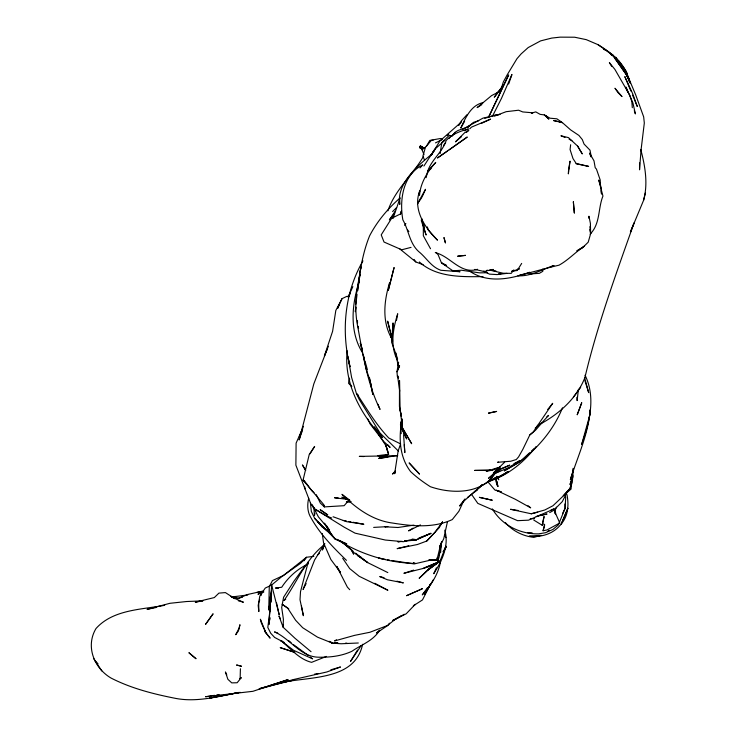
<?xml version="1.0" encoding="UTF-8"?>
<svg xmlns="http://www.w3.org/2000/svg" width="737" height="737" viewBox="0 0 737 737"><rect width="100%" height="100%" fill="white"/><g stroke="black" fill="none" stroke-linecap="round" stroke-linejoin="round"><path stroke-width="1.11" d="M401.601 418.423L401.582 423.268L402.135 421.242M639.55 162.914L639.541 169.823L641.043 150.099L644.313 123.033L643.677 116.888L635.727 94.953L628.449 77.606L620.37 64.018L612.604 54.842L597.974 44.644L586.293 39.651L574.639 37.218L560.148 37.145L551.709 38.084L540.617 40.885L528.208 47.555L521.114 53.921L516.987 58.674L507.259 74.723L503.316 82L501.114 88.901L499.06 91.388M393.005 330.922L393.033 322.926L391.577 342.097L395.308 352.443M401.693 418.515L402.522 428.059L411.605 443.646L402.522 428.059L400.108 409.606L399.509 380.421L399.436 406.419L401.379 416.35M271.29 602.101L271.575 590.779L269.705 599.421L269.871 611.176L267.817 627.463L270.682 633.203L274.634 637.441L282.05 641.347L280.677 640.462C290.571 648.33 298.752 659.164 311.594 662.351L326.427 656.418M573.073 468.363L572.852 477.079L570.005 484.513L572.806 475.577L572.317 482.284L570.042 488.419L563.556 495.706L552.98 505.739L544.827 509.976L531.248 513.781L510.548 509.295L518.019 510.474M240.151 677.791L240.409 668.717M542.874 269.023L542.81 271.299L539.337 273.353L529.166 273.989M588.891 218.281L588.946 216.217L590.392 223.302L590.632 233.74L588.209 242.178L582.423 247.862L576.997 250.912M419.519 195.452C420.357 183.108 427.552 171.389 435.751 162.416L427.736 171.067L426.106 177.691M590.18 409.597C588.439 434.084 577.661 456.507 570.364 479.63L573.506 469.543M537.264 425.636C557.577 415.346 576.509 399.132 584.911 377.537C597.403 324.888 616.021 273.915 634.06 222.97L630.384 232.054L643.567 200.363C648.219 183.66 645.078 165.889 640.748 149.445M590.097 410.518L589.904 414.811L581.65 444.402C589.545 422.568 595.957 397.197 585.049 375.207M313.842 556.334L306.491 557.264L300.576 563.298L281.423 576.887L271.649 585.012L268.941 624.525L269.355 622.304M401.048 425.35C398.901 441.408 400.394 458.23 410.573 471.56C416.617 477.327 423.342 482.201 430.353 486.706C453.08 494.527 484.227 494.214 497.033 470.289M568.503 171.002L568.356 173.868L570.033 161.136L568.559 170.044M571.368 483.527L571.083 489.064L563.243 495.715L570.042 488.419L571.193 483.426M496.895 481.722L496.72 485.01L495.909 478.479M362.622 644.285C354.184 684.415 300.742 675 271.078 685.18M355.63 307.43L355.345 311.696L355.897 307.2M355.851 304.224L357.03 294.496M420.772 147.888L420.21 148.073L421.343 148.607L419.915 147.962L420.385 145.714L420.505 147.741C420.265 145.106 419.712 148.174 421.315 148.165L424.097 148.257L425.35 147.207M269.871 611.176L270.083 608.955M283.34 625.114L283.128 627.251L295.067 638.343L311.042 651.701M439.657 551.442L441.62 541.566L440.542 552.63L440.358 548.079M358.956 282.197L359.186 279.949M358.818 282.345L360.006 271.004L361.517 267.061M347.191 350.766C343.617 383.314 360.835 414.553 382.503 437.649L374.313 426.723M542.211 525.288L544.044 516.674L542.211 525.288L533.754 520.046M440.146 153.646L441.776 142.656L449.146 135.442L451.947 135.94M578.416 389.21L577.135 400.624L576.896 397.307M570.641 144.747L570.088 149.574L572.99 158.575L576.251 163.55L588.623 166.396L576.039 163.715M307.928 564.256L308.186 562.064L300.512 591.664L300.014 599.752L303.377 615.708L301.442 606.054M437.17 557.752L436.903 559.991L428.906 560.203M389.072 286.831L389.643 282.529C383.885 301.286 381.646 322.76 392.674 340.098M349.347 381.388L349.633 379.306M392.987 218.474L399.998 198.281M421.592 218.732L421.315 220.685L426.115 235.011L423.701 227.742M440.606 560.995C438.515 574.031 431.053 585.325 422.273 594.897L427.478 587.702M269.401 605.731L268.756 610.043L269.272 586.652L272.441 580.599L283.505 575.431L306.491 557.264L303.976 560.811M359.278 279.756L357.546 290.885C359.702 272.211 362.493 253.353 369.606 235.831C377.215 221.22 387.809 208.654 400.182 197.857M359.619 277.527L359.969 275.306M441.62 541.566L439.003 557.356L437.474 562.423L423.102 568.467L403.894 573.312L413.65 570.116M396.515 320.263L397.704 313.75C392.987 328.895 389.855 345.8 397.547 360.513M269.76 620.084L270.175 617.855M308.665 498.276C307.108 504.992 307.329 512.307 311.226 518.212C320.199 534.343 333.345 547.563 346.464 560.35M418.985 194.623L419.712 190.855C412.656 209.538 424.659 227.549 437.483 240.17L428.344 230.137L427.322 226.913M349.531 378.164L348.546 383.268L351.77 386.529L350.748 384.889M438.349 558.029L437.474 562.423L423.102 568.467L434.793 564.791L440.026 561.078L445.996 546.145L444.678 548.835M438.791 555.836L439.224 553.644M400.67 214.227L401.269 211.298M360.08 274.182C355.934 291.189 354.239 308.812 357.629 326.104C362.88 354.294 367.256 383.47 380.025 409.404L377.989 404.263M572.621 472.961L573.579 468.502M238.852 629.638L239.93 624.727L239.138 628.053L235.72 634.704L238.641 630.623M447.423 521.86L443.72 538.765L439.611 546.928M314.957 513.339L314.469 515.513L313.907 507.609M401.278 211.197L400.679 213.822L391.623 218.336L381.213 234.873L384.032 242.04L401.748 249.788L411.053 247.374M556.453 507.167L554.648 511.386L559.798 522.984L547.011 529.949L543.095 530.76L544.643 524.366M643.567 200.363L645.345 193.094M430.546 169.399L431.136 167.317L427.736 171.067C431.689 159.432 442.43 152.218 446.189 140.463C451.984 134.134 460.293 131.085 468.41 128.984L464.301 130.725M543.095 530.76L544.625 525.38L543.593 523.961M420.403 146.635L420.661 145.806L421.269 146.516L420.495 146.525M259.7 599.844L258.705 603.069L258.834 611.535L258.199 605.528L259.802 596.122L265.265 588.052L270.35 585.685M261.027 595.533L261.699 593.386M302.612 429.478L299.139 439.98L313.815 383.903L328.37 346.215M508.659 84.046L511.939 74.483L501.482 98.353L492.288 116.557M400.403 444.457L398.146 450.933L394.636 473.688L395.52 471.947M423.278 156.76C412.554 175.139 394.774 190.008 387.911 210.846M562.469 407.847C553.773 429.57 538.074 447.958 519.53 462.025L504.348 470.796L519.53 462.025L529.673 452.711M324.814 543.584L322.391 550.014L324.391 544.79M402.07 420.274L400.477 424.494L401.241 433.66M303.46 426.308L299.36 436.783L301.848 431.771M402.015 419.252L400.79 422.319L401.075 427.478L406.686 438.976L401.499 427.607M327.016 349.568L324.409 355.907L332.599 331.309L335.823 310.452L342.023 298.66L346.666 296.449L349.485 296.191M422.605 147.207L423.683 148.146L421.472 146.608L423.793 147.879M358.735 283.469C351.475 305.68 349.651 332.765 362.816 353.244M302.437 428.879L296.108 443.13L295.878 465.176L310.645 503.472L315.924 511.183L312.442 505.361M422.347 196.383L425.525 189.28L417.492 203.725L421.896 197.396M436.405 567.794L433.715 573.718C442.043 560.866 449.303 545.749 444.798 530.152M342.023 298.66L337.555 308.462L339.573 304.077M439.823 546.237L440.662 544.422L436.903 559.991L428.888 560.166M348.067 297.048L352.857 286.665M463.942 500.322L458.875 511.285L452.288 519.576C433.476 528.272 412.536 526.246 392.71 523.067C372.618 520.534 355.953 508.217 341.977 494.324L350.001 500.405L341.839 497.208L347.145 499.06M488.493 117.358L508.65 74.934L488.484 117.441M562.626 513.449L565.113 508.272L565.694 497.549L565.122 494.37M304.344 567.637L305.311 565.638L294.081 581.023L283.588 597.256L281.691 607.518L283.395 619.237L283.128 627.251L278.954 615.975L280.502 618.776M499.778 467.175L498.424 469.884L488.511 478.359L495.181 472.491L489.856 479.944L495.319 471.652M567.379 491.653L562.313 501.593L553.533 510.465L549.701 512.602M430.758 583.686L422.494 599.9L413.337 605.832L415.3 604.312L406.142 613.838L392.637 620.517L401.352 615.773M306.141 583.575L303.045 589.453L314.579 560.037L324.418 544.072M362.954 260.88C344.538 292.736 341.056 331.364 350.001 366.74L347.984 356.8L351.604 377.445L356.459 393.632L359.205 399.38L380.071 433.061L398.385 451.035M464.605 121.292L460.809 128.063C465.517 117.809 471.081 104.93 483.343 102.572M430.73 583.63L424.715 594.197L433.393 579.669M426.695 145.889L429.828 140.417L440.339 138.528L442.513 139.127M442.504 522.036L439.068 527.876L426.778 541.032L417.446 544.505L397.123 548.65L405.663 546.513M441.343 523.758L442.495 521.851M443.453 551.543L446.097 547.195L443.038 551.672M357.482 650.098L350.563 661.347L361.167 645.594M389.422 623.216L388.215 625.16L376.598 632.991L379.702 630.181C373.189 640.923 361.591 644.525 351.899 651.287C341.535 656.096 330.25 657.395 318.946 657.22C300.632 657.183 290.175 638.583 274.505 631.904L277.748 633.074M310.065 453.789L314.635 446.438L309.236 454.48L303.045 480.165L323.165 503.915L324.363 506.899L344.124 505.693L349.402 499.714M521.676 263.413L517.217 270.525L511.662 271.124M404.687 225.421L405.866 223.578M423.904 166.046L434.821 149.196L444.89 140.343M431.836 154.088L434.885 149.519L431.062 155.36L439.98 140.878L461.371 122.038M395.115 211.316L389.385 219.884L394.221 213.841M348.408 296.329L350.342 293.602M440.901 524.118L434.885 532.4L426.778 541.032M463.813 500.543L465.001 498.912M573.368 397.05L580.664 387.303M513.846 269.889L511.211 273.372L503.122 273.224L490.188 270.221M463.591 500.727L459.566 505.987L464.632 500.451L482.606 484.504M319.379 552.98L318.006 554.703L319.416 553.082M443.692 145.171L445.673 142.702M448.98 138.574L450.961 136.105M547.683 409.505L552.704 403.305L533.118 432.149L529.765 435.06L522.837 449.349L518.581 456.903L516.305 459.51L510.769 461.242L497.622 462.274L498.599 462.09M497.687 93.046L494.26 97.192L503.739 84.525L501.114 88.901L496.904 93.249L498.783 92.088M424.484 148.036L422.605 148.063L424.097 148.257M429.763 568.034L419.141 578.287L430.03 568.19L434.793 564.791L429.57 565.933M536.029 446.622C523.657 462.633 507.351 475.798 487.811 481.795M497.097 468.824L493.366 473.2L504.679 462.154M542.137 422.587L535.642 430.076L529.71 434.968M451.514 136.354L455.144 132.218L457.917 130.541L465.462 127.75L483.021 118.113L500.036 114.392L495.54 114.908L484.799 118.344M460.736 122.978L458.506 125.483L461.574 120.638L466.991 114.696M423.95 148.036L422.2 149.989L421.923 148.616L420.809 148.34L421.315 148.165M419.989 167.907L422.716 164.885C402.724 174.862 399.362 200.142 402.844 219.81C409.136 230.856 409.477 244.5 420.191 252.837C427.055 258.862 431.725 267.098 440.846 270.267L460.045 271.76L455.917 270.884M395.391 470.897L392.471 474.057L394.332 472.749M323.736 545.159C305.45 559.844 297.103 581.861 284.021 600.48L285.726 599.209M469.819 128.809L471.404 127.151L490.584 119.118L481.243 123.484M590.088 234.145C600.443 223.873 597.919 208.46 602.94 196.079L598.776 180.049L601.051 187.262L601.521 194.061L601.097 190.653M392.609 211.556L396.617 207.548M467.396 497.567L477.226 489.773L474.37 492.049L482.56 484.513M531.359 451.164L533.901 448.833M474.37 492.049L482.486 484.697M451.431 136.308L455.484 132.706M461.325 136.815L455.503 141.836L464.725 132.66L468.815 130.357L466.318 132.503M447.083 135.562L448.759 134.134M535.219 428.133L542.22 422.375L548.632 415.392L546.882 416.718M432.582 153.517C418.045 165.41 396.193 183.596 399.786 204.416L399.703 199.635M547.545 531.57L549.295 530.345M447.359 151.103L437.465 157.976L467.267 137.027L449.155 149.86M481.869 104.617L477.097 107.62L491.597 95.598L499.649 91.452M577.08 250.681L584.469 246.14C575.569 251.962 568.457 259.977 559.014 265.191C545.822 268.185 532.833 272.211 519.613 275.076M413.089 528.134L408.593 530.87L420.44 524.901M336.505 639.808L334.589 640.941L354.571 635.368L369.91 632.263L387.284 625.584L394.663 619.78L404.272 614.243M487.341 270.12L485.969 270.921L493.394 269.493L490.169 269.622M239.553 678.694L241.349 677.653L237.139 682.748L231.74 682.877L227.871 679.284L225.411 671.969L226.784 674.954M479.29 487.166L497.604 476.563L488.742 481.197M499.981 470.786L493.007 474.342L508.908 467.461L519.907 460.616L513.929 463.665M435.484 142.886L442.605 139.367M462.643 129.362L469.635 125.963L467.884 127.179L473.403 122.388L478.709 120.73M517.853 275.822C530.741 276.495 541.667 269.668 553.367 265.661M422.863 148.165L421.923 148.616L422.78 148.588M263.081 591.774L257.941 594.215L263.846 591.922M418.809 538.065L430.942 533.33L415.751 540.037L404.585 541.151M415.751 540.037L430.942 533.33M550.382 267.089L554.031 265.495M496.351 470.832L509.764 465.158L496.287 470.943M306.26 564.92C296.458 569.765 287.697 578.001 281.709 587.269L275.435 588.034L278.494 588.255M512.04 271.492L519.401 268.848L517.31 269.291M386.013 455.171L388.602 454.324L385.985 445.821L378.127 433.503M551.165 509.847L554.233 508.862L528.484 520.175L517.586 520.672L477.825 503.389L471.671 494.555M506.282 472.325L508.429 471.662L501.372 475.964L497.438 477.594L496.443 476.36L497.051 476.388M494.555 116.087L506.135 111.692L518.59 110.218L522.745 111.941L532.915 112.816L531.386 113.157M490.51 469.93L486.245 471.201L492.473 470.206L500.119 467.055L492.648 469.285M531.248 513.781L537.734 512.206M330.821 669.813L340.485 666.985L326.85 671.969L293.823 679.477L258.871 689.123L288.093 679.588L252.92 691.315L205.549 696.732L214.568 695.332M242.482 597.136L238.208 598.352L233.721 597.818M531.653 113.037L535.79 111.895L540.138 114.355L544.302 114.917L550.023 118.196L556.896 118.823L562.423 122.655L570.613 129.878L578.923 135.442L582.313 139.579L584.072 144.084L589.996 150.164L591.231 156.576M406.732 546.246L408.749 545.693M541.28 535.329L533.828 537.347C523.03 536.214 512.353 530.833 505.398 522.588M529.599 272.257C510.511 279.259 487.175 283.616 469.377 270.94M263.247 591.01L247.973 594.4L238.208 598.352L230.865 596.297L234.504 598.674M536.177 516.462L547.02 514.039L538.332 515.66M282.566 682.453L292.488 680.371L260.207 688.257M240.161 692.338C219.165 696.216 197.673 702.425 176.254 698.51C153.886 694.134 131.518 688.533 111.13 678.104C94.06 668.164 85.289 646.395 96.003 628.523C113.037 609.527 141.209 609.637 164.683 605.326M238.981 692.458L209.621 698.077L238.862 692.467M382.991 455.844L385.147 455.457M256.752 592.401L260.99 591.71M314.588 674.125L317.933 673.581M216.825 694.973L219.073 694.623M397.602 455.512L378.689 458.396L387.846 457.143L379.491 457.345L385.221 457.272M413.954 525.131L397.998 527.499L384.898 526.789L387.883 526.577M401.241 541.336L397.888 541.824L402.356 541.373M404.595 540.857L406.833 540.534M474.812 269.383L484.835 271.677L489.432 274.136L497.06 274.579L506.78 273.381M231.418 597.007L247.743 594.962M433.163 140.223L431.357 140.389L425.442 147.28L422.955 156.014L424.429 159.975M477.558 269.281C460.588 274.781 450.445 256.246 435.291 252.634M334.847 642.913L337.795 642.673L332.884 643.337L329.08 641.273M540.193 535.403L529.249 536.177C541.336 537.66 553.773 533.818 561.308 523.887C568.384 515.568 568.89 504.9 566.993 494.647M156.428 607.426L147.068 609.37L169.925 603.299L186.572 601.521L202.878 600.876L195.314 602.175L214.32 597.569L218.917 593.119L225.411 592.594L233.749 597.993L243.422 602.23L238.272 600.747M373.659 527.397L385.617 526.734M482.975 276.615C461.454 276.872 436.304 277.434 419.353 261.948M429.256 559.834L432.518 559.678L414.148 563.934L391.762 560.488M358.311 642.996L341.157 643.76L331.908 643.143M346.353 502.072L350.821 501.897M487.572 272.718L479.603 272.865L461.491 270.23L452.905 270.829L441.445 262.842L438.165 254.864L436.101 252.459M346.574 501.565L350.959 501.556M397.676 455.687L359.306 456.396L363.894 456.553M530.225 518.636L534.574 518.673M527.6 532.704L532.114 532.814M338.191 497.945L334.534 497.779L348.205 499.428M381.093 455.807L377.722 455.659L388.602 454.324L385.985 445.821M381.84 558.572L378.523 558.158L385.147 559.319M412.195 539.042L416.534 539.696L410.398 539.797L403.48 541.713L385.276 540.028L355.041 533.146L344.308 527.25L315.031 509.156L327.569 516.444L331.761 518.028M490.289 270.083L495.955 270.986M387.349 559.705L389.56 560.102M343.267 520.451L346.519 521.05M348.684 521.455L350.849 521.851M353.014 522.247L363.848 524.247L346.639 521.676L333.069 516.748M498.599 273.713L500.736 274.155M384.041 577.697L379.758 576.546L387.386 579.752L403.342 582.884L396.911 581.161M345.782 642.986L347.56 643.548M294.828 652.319L280.198 647.63L294.183 652.236M399.804 248.922L415.834 261.948L423.149 264.74M483.831 271.041L485.959 271.898M603.483 49.324L606.606 50.613L612.502 55.505M564.993 137.441L560.921 135.765L568.522 137.644L577.642 146.138L582.175 153.784L577.642 146.138M569.075 139.118L571.921 140.73M360.89 557.043L357.887 555.735L367.699 562.626L387.828 572.585M413.448 562.589L415.336 563.455C387.321 562.782 360.19 554.15 336.542 539.226L346.814 543.943L335.556 539.401L314.782 518.535L311.318 511.423L310.415 502.745M446.585 265.338L441.445 262.842L444.982 264.961M400.642 443.941L388.767 438.018C376.229 424.742 366.906 409.136 356.92 393.88L358.514 395.465M374.801 583.271L387.892 590.263L359.214 576.306L349.688 568.596L342.705 558.305M304.823 481.178L303.045 480.165C307.661 483.352 309.476 489.34 314.045 492.666M284.418 642.609L280.677 640.462L293.612 650.329L312.608 658.85L310.065 656.999M330.047 641.595L332.884 643.337L317.49 637.146L302.704 627.731L295.611 620.259L287.725 608.172L282.16 604.266L288.738 608.826M628.725 79.384C624.93 63.041 611.434 52.926 597.974 44.644M293.621 644.755L308.213 655.414M353.014 551.175L340.254 540.774M355.612 553.192L367.699 562.626L352.369 551.506L351.291 549.82L353.613 554.178L353.097 552.105M611.001 54.556L612.723 55.92M528.014 505.711L530.695 507.839L515.301 499.271L496.287 490.243L501.298 491.846L494.905 490.022L487.673 481.565M322.18 526.844L327.164 530.87L317.536 521.612L322.18 526.844L314.782 518.535M288.572 640.554L291.097 642.655M341.609 541.538L351.973 550.336M95.045 660.693L98.021 663.844M349.734 589.692L347.385 587.14L336.726 566.329L340.356 572.336L330.83 559.457L323.561 542.847L322.244 533.477M379.325 435.245L380.762 436.866M387.966 444.964L390.122 447.396L383.489 441.279L370.103 423.959L367.726 418.92M407.552 229.926L408.878 231.63M617.053 59.31L619.799 62.894M623.235 67.38L625.298 70.061L629.287 81.779M492.325 508.889C501.934 525.149 519.852 534.159 538.563 533.883L545.5 532.713L552.943 529.433L558.397 524.855L565.113 508.272L564.911 503.961M325.045 523.998L329.55 530.189L318.384 516.83L311.862 504.394M612.604 54.842L613.939 56.712M623.29 69.803L626.625 74.483L627.196 76.62M618.398 60.406L626.303 71.526L628.541 79.062M414.102 259.424L415.834 261.948M398.496 378.247L397.381 376.598L396.985 371.78L399.574 365.847L396.985 371.78L398.551 362.06L398.155 365.801L395.658 352.765L397.63 359.168M496.858 476.977L498.765 479.796L497.411 476.885M93.645 658.556L101.807 670.928M324.335 523.15L331.88 535.219L335.556 539.401L328.214 530.539L326.473 525.822L331.88 535.219L328.214 530.539L326.896 526.282M392.517 339.324L390.702 336.385L392.489 339.333M611.655 66.33L609.379 62.617L614.898 69.398L629.886 95.414L631.839 101.632L632.309 107.676M305.302 469.745L302.419 464.946L305.726 470.473M620.48 65.39L615.653 57.182L626.625 74.483L620.37 64.018L622.848 68.974M398.597 377.537L397.519 375.612L399.712 391.135M430.528 248.747L423.333 235.748L423.342 224.352M392.646 341.268L387.634 321.139L390.14 331.07M316.293 494.684L320.3 503.058L324.363 506.899L324.059 505.002M630.844 91.029L624.829 76.602L632.687 93.728L637.284 106.496L634.281 99.265M632.558 95.147L633.848 98.242M444.604 534.5L445.857 537.632M421.84 149.261L424.015 154.733M626.035 73.129L627.841 77.984M590.954 156.843L589.582 153.103L593.994 160.841L595.201 167.677L596.454 169.123L600.185 179.939L600.526 186.111M390.693 333.281L391.844 336.477M627.86 92.401L625.953 87.067L632.917 102.931L635.395 113.922L634.271 110.679M630.227 82.82L628.449 77.606L614.216 57.385L628.449 77.606L630.107 82.949M370.186 380.955L366.289 369.467L363.157 354.479L364.373 358.864M362.088 348.417L360.301 343.129L362.116 350.351M584.938 380.78L588.679 392.646L584.579 377.473M626.303 71.526L628.127 77.698M421.997 218.972L424.595 231.4L423.95 224.619M385.967 445.222L387.671 451.256M364.981 361.056L367.413 369.836M276.532 602.875L279.194 614.778L271.649 585.012M496.867 481.418L498.009 486.577L496.314 481.998L495.771 477.484M369.449 377.537L372.802 394.424L370.748 383.129M400.108 409.606L401.389 416.331M358.154 326.334L358.578 328.573M589.876 229.612L590.632 233.74L589.932 226.627M554.648 511.386L554.979 513.588M304.51 486.742L304.805 488.88L304.63 486.706M555.615 513.413L555.182 510.041L555.569 514.537M420.173 146.543L420.247 147.575M404.263 444.641L404.825 452.592L403.581 434.71M357.436 320.696L357.519 322.981M394.055 267.688L388.316 290.286L394.055 267.688M567.831 508.327L561.308 523.887L567.831 508.327M581.705 402.844L577.246 414.682L581.705 402.844M212.984 613.958L205.651 624.221L212.984 613.958M440.026 561.078L428.308 569.765L440.026 561.078M508.429 471.662L497.438 477.594L508.429 471.662M422.273 588.771L406.64 595.653L422.273 588.771M496.581 411.439L488.511 413.144L496.581 411.439M465.471 255.389L457.788 256.19L465.471 255.389M492.473 470.206L474.711 470.418L492.473 470.206M559.337 121.706L553.644 120.582L562.423 122.655L559.337 121.706M241.377 666.22L236.697 665.05L241.377 666.22M486.798 498.995L479.391 497.355L492.298 500.239L486.798 498.995M546.31 116.179L544.302 114.917L548.853 119.136L546.31 116.179M327.67 514.859L320.273 509.774L327.67 514.859M195.913 658.657L189.04 652.835L195.913 658.657M419.39 473.974L409.21 463.029L419.39 473.974M621.881 96.473L618.039 92.641L614.971 88.237L621.881 96.473M269.991 638.002L264.463 630.936L269.991 638.002M445.406 242.814L444.006 237.701L445.406 242.814M265.854 632.724L261.34 622.949L260.382 619.227L265.854 632.724M574.335 212.956L573.358 201.809L574.335 212.956"/></g></svg>
